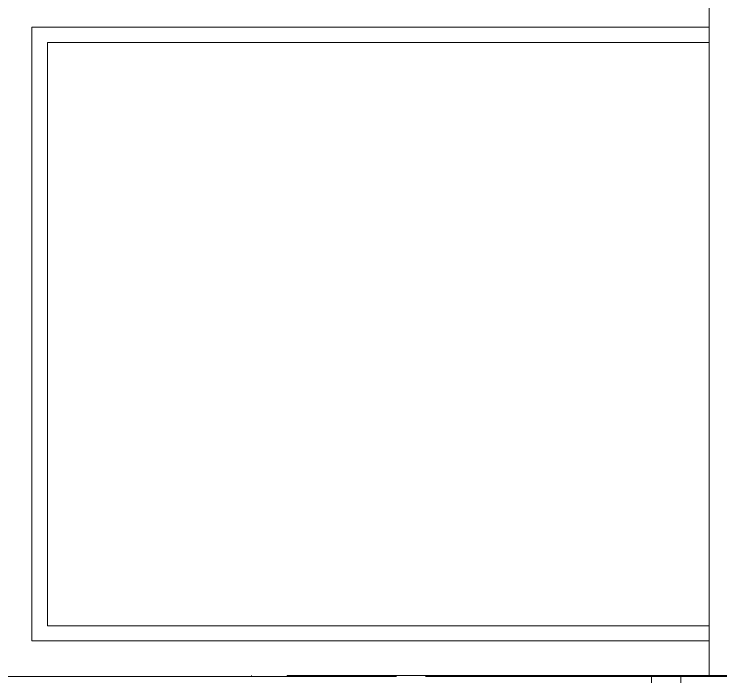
# Model space of a CAD drawing. Header units: inches. Extents: x 136316 to 139491, y -21083 to -17511.
# Drawn here: x 138183.71 to 138195.15, y -19797.61 to -19786.9 of the extents above; entities that cross this region are included whole.
import ezdxf

# ---------------------------------------------------------------- set-up
doc = ezdxf.new("R2010")
doc.units = ezdxf.units.IN
doc.header["$LTSCALE"] = 0.5
doc.header["$MEASUREMENT"] = 0
doc.layers.add('window', color=4, linetype='Continuous', lineweight=13)

msp = doc.modelspace()

# ---------------------------------------------------------------- linework, layer by layer
at = {"layer": 'window'}
for p, q in [((138194.958, -19797.606), (138194.958, -19755.927)), ((138184.003, -19797.031), (138184.003, -19787.113)), ((138184.003, -19787.113), (138194.958, -19787.113)), ((138184.255, -19787.358), (138184.255, -19796.787)), ((138184.255, -19787.358), (138194.958, -19787.358)), ((138184.255, -19796.787), (138194.958, -19796.787)), ((138194.958, -19797.031), (138184.003, -19797.031)), ((138148.9, -19797.606), (138189.898, -19797.606)), ((138187.555, -19797.59), (138187.555, -19797.606)), ((138188.131, -19797.606), (138188.131, -19797.59)), ((138188.131, -19797.59), (138199.086, -19797.59)), ((138190.371, -19797.606), (138241.523, -19797.606)), ((138194.026, -19797.606), (138194.026, -19829.614)), ((138194.499, -19829.614), (138194.499, -19797.606))]:
    msp.add_line(p, q, dxfattribs=at)

doc.saveas('drawing.dxf')
